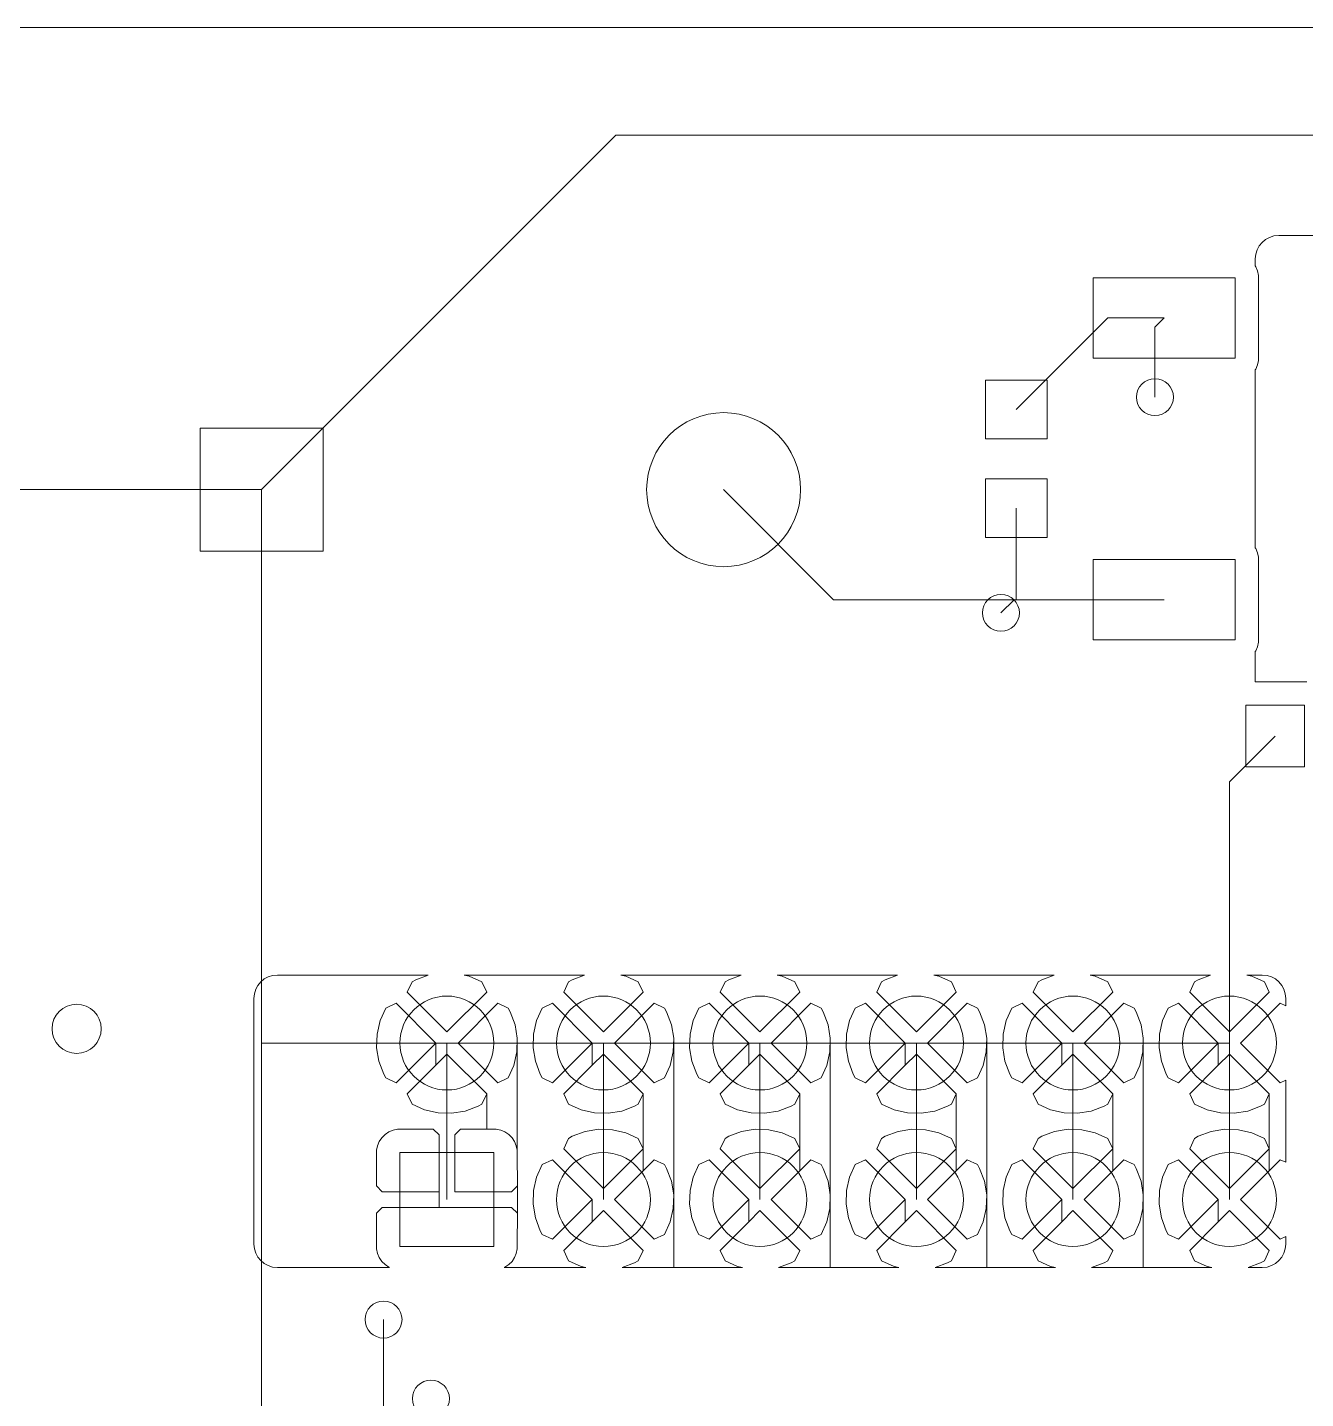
# Model space of a CAD drawing. Header units: millimetres. Extents: x 51948 to 52048, y 44936 to 45059.
# Drawn here: x 51986.33 to 52007.08, y 45036.57 to 45058.82 of the extents above; entities that cross this region are included whole.
import ezdxf

# ---------------------------------------------------------------- set-up
doc = ezdxf.new("R2010")
doc.units = ezdxf.units.MM
doc.layers.get('0').update_dxf_attribs({"linetype": 'CONTINUOUS', "lineweight": 0})

msp = doc.modelspace()

# ---------------------------------------------------------------- linework, layer by layer
for p, q in [((51948.13066, 45058.81878), (52048.13046, 45058.81878)), ((51990.1321, 45051.3207), (51995.88012, 45057.06872)), ((51995.88012, 45057.06872), (52016.13154, 45057.06872)), ((52006.37032, 45055.33136), (52006.4262, 45055.37962)), ((52006.4262, 45055.37962), (52006.4897, 45055.41264)), ((52006.4897, 45055.41264), (52006.56082, 45055.4355)), ((52006.56082, 45055.4355), (52006.63956, 45055.44312)), ((52006.63956, 45055.44312), (52015.78102, 45055.44312)), ((52006.26618, 45055.14086), (52006.28904, 45055.21198)), ((52006.28904, 45055.21198), (52006.32206, 45055.27548)), ((52006.32206, 45055.27548), (52006.37032, 45055.33136)), ((52006.25856, 45055.06212), (52006.26618, 45055.14086)), ((52006.25856, 45054.94782), (52006.25856, 45055.06212)), ((52006.26618, 45054.93512), (52006.25856, 45054.94782)), ((52006.29412, 45054.86654), (52006.26618, 45054.93512)), ((52005.9309, 45054.75478), (52003.62966, 45054.75478)), ((52003.62966, 45054.75478), (52003.62966, 45053.4543)), ((52005.9309, 45053.4543), (52005.9309, 45054.75478)), ((52006.30936, 45054.79288), (52006.29412, 45054.86654)), ((52006.30936, 45053.48986), (52006.30936, 45054.79288)), ((52003.86588, 45054.10454), (52002.37998, 45052.61864)), ((52004.78028, 45054.10454), (52003.86588, 45054.10454)), ((52004.63042, 45053.95468), (52004.78028, 45054.10454)), ((52004.63042, 45052.8193), (52004.63042, 45053.95468)), ((52003.62966, 45053.4543), (52005.9309, 45053.4543)), ((52006.29412, 45053.34254), (52006.30936, 45053.4162)), ((52006.30936, 45053.4162), (52006.30936, 45053.48986)), ((52006.25856, 45053.2638), (52006.26618, 45053.27396)), ((52006.25856, 45050.37582), (52006.25856, 45053.2638)), ((52006.26618, 45053.27396), (52006.29412, 45053.34254)), ((52002.88036, 45053.09362), (52001.8796, 45053.09362)), ((52001.8796, 45053.09362), (52001.8796, 45052.14366)), ((52002.88036, 45052.14366), (52002.88036, 45053.09362)), ((51989.13388, 45052.31638), (51989.13388, 45050.31994)), ((51991.13032, 45052.31638), (51989.13388, 45052.31638)), ((51991.13032, 45050.31994), (51991.13032, 45052.31638)), ((52001.8796, 45052.14366), (52002.88036, 45052.14366)), ((52002.88036, 45051.49342), (52001.8796, 45051.49342)), ((52001.8796, 45051.49342), (52001.8796, 45050.54346)), ((52002.88036, 45050.54346), (52002.88036, 45051.49342)), ((51969.38284, 45051.31816), (51990.1321, 45051.31816)), ((51990.12956, 45051.31562), (51990.1321, 45051.31816)), ((51990.12956, 45042.31894), (51990.12956, 45051.31562)), ((51990.1321, 45051.31816), (51990.1321, 45051.3207)), ((51999.4158, 45049.53254), (51997.63018, 45051.31816)), ((52002.37998, 45051.01844), (52002.37998, 45049.53254)), ((52001.8796, 45050.54346), (52002.88036, 45050.54346)), ((51989.13388, 45050.31994), (51991.13032, 45050.31994)), ((52006.26618, 45050.36312), (52006.25856, 45050.37582)), ((52006.29412, 45050.29454), (52006.26618, 45050.36312)), ((52006.30936, 45050.22088), (52006.29412, 45050.29454)), ((52005.9309, 45050.18278), (52003.62966, 45050.18278)), ((52003.62966, 45050.18278), (52003.62966, 45048.8823)), ((52005.9309, 45048.8823), (52005.9309, 45050.18278)), ((52006.30936, 45048.91786), (52006.30936, 45050.22088)), ((52004.78028, 45049.53254), (51999.4158, 45049.53254)), ((52002.34442, 45049.53254), (52002.13106, 45049.31918)), ((52002.37998, 45049.53254), (52002.34442, 45049.53254)), ((52004.78028, 45049.53254), (52002.37998, 45049.53254)), ((52003.62966, 45048.8823), (52005.9309, 45048.8823)), ((52006.26618, 45048.70196), (52006.29412, 45048.77054)), ((52006.29412, 45048.77054), (52006.30936, 45048.8442)), ((52006.30936, 45048.8442), (52006.30936, 45048.91786)), ((52006.25856, 45048.6918), (52006.26618, 45048.70196)), ((52006.25856, 45048.19904), (52006.25856, 45048.6918)), ((52007.02056, 45048.19904), (52006.25856, 45048.19904)), ((52007.09422, 45048.19904), (52007.02056, 45048.19904)), ((52007.05612, 45047.82058), (52006.10616, 45047.82058)), ((52006.10616, 45047.82058), (52006.10616, 45046.81982)), ((52007.05612, 45046.81982), (52007.05612, 45047.82058)), ((52005.83946, 45046.57852), (52006.58114, 45047.3202)), ((52006.10616, 45046.81982), (52007.05612, 45046.81982)), ((52005.83946, 45042.33926), (52005.83946, 45046.57852)), ((51990.1194, 45043.32986), (51990.17528, 45043.37812)), ((51990.17528, 45043.37812), (51990.23878, 45043.41114)), ((51990.23878, 45043.41114), (51990.3099, 45043.434)), ((51990.3099, 45043.434), (51990.38864, 45043.44162)), ((51990.38864, 45043.44162), (51992.83466, 45043.44162)), ((51992.634, 45043.36542), (51992.57304, 45043.3324)), ((51992.83466, 45043.44162), (51992.634, 45043.36542)), ((51993.50268, 45043.42384), (51993.4214, 45043.44162)), ((51993.4214, 45043.44162), (51995.37466, 45043.44162)), ((51993.70588, 45043.3324), (51993.50268, 45043.42384)), ((51995.174, 45043.36542), (51995.11304, 45043.3324)), ((51995.37466, 45043.44162), (51995.174, 45043.36542)), ((51996.04268, 45043.42384), (51995.9614, 45043.44162)), ((51995.9614, 45043.44162), (51997.91466, 45043.44162)), ((51996.24588, 45043.3324), (51996.04268, 45043.42384)), ((51997.714, 45043.36542), (51997.65304, 45043.3324)), ((51997.91466, 45043.44162), (51997.714, 45043.36542)), ((51998.58268, 45043.42384), (51998.5014, 45043.44162)), ((51998.5014, 45043.44162), (52000.45466, 45043.44162)), ((51998.78588, 45043.3324), (51998.58268, 45043.42384)), ((52000.254, 45043.36542), (52000.19304, 45043.3324)), ((52000.45466, 45043.44162), (52000.254, 45043.36542)), ((52001.12268, 45043.42384), (52001.0414, 45043.44162)), ((52001.0414, 45043.44162), (52002.99466, 45043.44162)), ((52001.32588, 45043.3324), (52001.12268, 45043.42384)), ((52002.794, 45043.36542), (52002.73304, 45043.3324)), ((52002.99466, 45043.44162), (52002.794, 45043.36542)), ((52003.66268, 45043.42384), (52003.5814, 45043.44162)), ((52003.5814, 45043.44162), (52005.53466, 45043.44162)), ((52003.86588, 45043.3324), (52003.66268, 45043.42384)), ((52005.334, 45043.36542), (52005.27304, 45043.3324)), ((52005.53466, 45043.44162), (52005.334, 45043.36542)), ((52006.20268, 45043.42384), (52006.1214, 45043.44162)), ((52006.1214, 45043.44162), (52006.37286, 45043.44162)), ((52006.40588, 45043.3324), (52006.20268, 45043.42384)), ((52006.37286, 45043.44162), (52006.4516, 45043.434)), ((52006.4516, 45043.434), (52006.52272, 45043.41114)), ((52006.52272, 45043.41114), (52006.58622, 45043.37812)), ((52006.58622, 45043.37812), (52006.6421, 45043.32986)), ((51990.01526, 45043.13936), (51990.03812, 45043.21048)), ((51990.03812, 45043.21048), (51990.07114, 45043.27398)), ((51990.07114, 45043.27398), (51990.1194, 45043.32986)), ((51992.57304, 45043.3324), (51992.4943, 45043.16476)), ((51992.4943, 45043.16476), (51993.13946, 45042.5196)), ((51993.13946, 45042.5196), (51993.78462, 45043.16476)), ((51993.78462, 45043.16476), (51993.70588, 45043.3324)), ((51995.11304, 45043.3324), (51995.0343, 45043.16476)), ((51995.0343, 45043.16476), (51995.67946, 45042.5196)), ((51995.67946, 45042.5196), (51996.32462, 45043.16476)), ((51996.32462, 45043.16476), (51996.24588, 45043.3324)), ((51997.65304, 45043.3324), (51997.5743, 45043.16476)), ((51997.5743, 45043.16476), (51998.21946, 45042.5196)), ((51998.21946, 45042.5196), (51998.86462, 45043.16476)), ((51998.86462, 45043.16476), (51998.78588, 45043.3324)), ((52000.19304, 45043.3324), (52000.1143, 45043.16476)), ((52000.1143, 45043.16476), (52000.75946, 45042.5196)), ((52000.75946, 45042.5196), (52001.40462, 45043.16476)), ((52001.40462, 45043.16476), (52001.32588, 45043.3324)), ((52002.73304, 45043.3324), (52002.6543, 45043.16476)), ((52002.6543, 45043.16476), (52003.29946, 45042.5196)), ((52003.29946, 45042.5196), (52003.94462, 45043.16476)), ((52003.94462, 45043.16476), (52003.86588, 45043.3324)), ((52005.27304, 45043.3324), (52005.1943, 45043.16476)), ((52005.1943, 45043.16476), (52005.83946, 45042.5196)), ((52005.83946, 45042.5196), (52006.48462, 45043.16476)), ((52006.48462, 45043.16476), (52006.40588, 45043.3324)), ((52006.6421, 45043.32986), (52006.69036, 45043.27398)), ((52006.69036, 45043.27398), (52006.72338, 45043.21048)), ((52006.72338, 45043.21048), (52006.74624, 45043.13936)), ((51990.00764, 45043.06062), (51990.01526, 45043.13936)), ((51990.00764, 45039.0779), (51990.00764, 45043.06062)), ((51992.31396, 45042.98442), (51992.14632, 45042.90568)), ((51992.95912, 45042.33926), (51992.31396, 45042.98442)), ((51993.96496, 45042.98442), (51993.3198, 45042.33926)), ((51994.1326, 45042.90568), (51993.96496, 45042.98442)), ((51994.85396, 45042.98442), (51994.68632, 45042.90568)), ((51995.49912, 45042.33926), (51994.85396, 45042.98442)), ((51996.50496, 45042.98442), (51995.8598, 45042.33926)), ((51996.6726, 45042.90568), (51996.50496, 45042.98442)), ((51997.39396, 45042.98442), (51997.22632, 45042.90568)), ((51998.03912, 45042.33926), (51997.39396, 45042.98442)), ((51999.04496, 45042.98442), (51998.3998, 45042.33926)), ((51999.2126, 45042.90568), (51999.04496, 45042.98442)), ((51999.93396, 45042.98442), (51999.76632, 45042.90568)), ((52000.57912, 45042.33926), (51999.93396, 45042.98442)), ((52001.58496, 45042.98442), (52000.9398, 45042.33926)), ((52001.7526, 45042.90568), (52001.58496, 45042.98442)), ((52002.47396, 45042.98442), (52002.30632, 45042.90568)), ((52003.11912, 45042.33926), (52002.47396, 45042.98442)), ((52004.12496, 45042.98442), (52003.4798, 45042.33926)), ((52004.2926, 45042.90568), (52004.12496, 45042.98442)), ((52005.01396, 45042.98442), (52004.84632, 45042.90568)), ((52005.65912, 45042.33926), (52005.01396, 45042.98442)), ((52006.66496, 45042.98442), (52006.0198, 45042.33926)), ((52006.75386, 45042.94378), (52006.66496, 45042.98442)), ((52006.74624, 45043.13936), (52006.75386, 45043.06062)), ((52006.75386, 45043.06062), (52006.75386, 45042.94378)), ((51992.05488, 45042.70248), (51992.00662, 45042.48404)), ((51992.14632, 45042.90568), (51992.05488, 45042.70248)), ((51994.16562, 45042.84472), (51994.1326, 45042.90568)), ((51994.24436, 45042.63644), (51994.16562, 45042.84472)), ((51994.59488, 45042.70248), (51994.54662, 45042.48404)), ((51994.68632, 45042.90568), (51994.59488, 45042.70248)), ((51996.70562, 45042.84472), (51996.6726, 45042.90568)), ((51996.78436, 45042.63644), (51996.70562, 45042.84472)), ((51997.13488, 45042.70248), (51997.08662, 45042.48404)), ((51997.22632, 45042.90568), (51997.13488, 45042.70248)), ((51999.24562, 45042.84472), (51999.2126, 45042.90568)), ((51999.32436, 45042.63644), (51999.24562, 45042.84472)), ((51999.67488, 45042.70248), (51999.62662, 45042.48404)), ((51999.76632, 45042.90568), (51999.67488, 45042.70248)), ((52001.78562, 45042.84472), (52001.7526, 45042.90568)), ((52001.86436, 45042.63644), (52001.78562, 45042.84472)), ((52002.21488, 45042.70248), (52002.16662, 45042.48404)), ((52002.30632, 45042.90568), (52002.21488, 45042.70248)), ((52004.32562, 45042.84472), (52004.2926, 45042.90568)), ((52004.40436, 45042.63644), (52004.32562, 45042.84472)), ((52004.75488, 45042.70248), (52004.70662, 45042.48404)), ((52004.84632, 45042.90568), (52004.75488, 45042.70248)), ((51992.00662, 45042.48404), (51991.999, 45042.26306)), ((51994.27992, 45042.41546), (51994.24436, 45042.63644)), ((51994.54662, 45042.48404), (51994.539, 45042.26306)), ((51996.81992, 45042.41546), (51996.78436, 45042.63644)), ((51997.08662, 45042.48404), (51997.079, 45042.26306)), ((51999.35992, 45042.41546), (51999.32436, 45042.63644)), ((51999.62662, 45042.48404), (51999.619, 45042.26306)), ((52001.89992, 45042.41546), (52001.86436, 45042.63644)), ((52002.16662, 45042.48404), (52002.159, 45042.26306)), ((52004.43992, 45042.41546), (52004.40436, 45042.63644)), ((52004.70662, 45042.48404), (52004.699, 45042.26306)), ((51993.13946, 45042.33926), (51990.12956, 45042.33926)), ((51990.12956, 45042.33926), (51990.12956, 45042.31894)), ((51990.12956, 45031.3182), (51990.12956, 45042.31894)), ((51991.999, 45042.26306), (51992.03456, 45042.04208)), ((51992.31396, 45041.6941), (51992.95912, 45042.33926)), ((51992.95912, 45041.97858), (51992.95912, 45042.33926)), ((51992.95912, 45042.33926), (51992.95912, 45041.97858)), ((51993.13946, 45042.33926), (51993.13946, 45039.79926)), ((51995.67946, 45042.33926), (51993.13946, 45042.33926)), ((51993.3198, 45042.33926), (51993.96496, 45041.6941)), ((51994.2723, 45042.19448), (51994.27992, 45042.41546)), ((51994.27992, 45040.59936), (51994.27992, 45042.41546)), ((51994.27992, 45042.41546), (51994.27992, 45040.59936)), ((51994.539, 45042.26306), (51994.57456, 45042.04208)), ((51994.85396, 45041.6941), (51995.49912, 45042.33926)), ((51995.49912, 45041.97858), (51995.49912, 45042.33926)), ((51995.49912, 45042.33926), (51995.49912, 45041.97858)), ((51995.67946, 45042.33926), (51995.67946, 45039.79926)), ((51998.21946, 45042.33926), (51995.67946, 45042.33926)), ((51995.8598, 45042.33926), (51996.50496, 45041.6941)), ((51996.8123, 45042.19448), (51996.81992, 45042.41546)), ((51996.81992, 45039.87546), (51996.81992, 45042.41546)), ((51996.81992, 45042.41546), (51996.81992, 45039.87546)), ((51997.079, 45042.26306), (51997.11456, 45042.04208)), ((51997.39396, 45041.6941), (51998.03912, 45042.33926)), ((51998.03912, 45041.97858), (51998.03912, 45042.33926)), ((51998.03912, 45042.33926), (51998.03912, 45041.97858)), ((51998.21946, 45042.33926), (51998.21946, 45039.79926)), ((52000.75946, 45042.33926), (51998.21946, 45042.33926)), ((51998.3998, 45042.33926), (51999.04496, 45041.6941)), ((51999.3523, 45042.19448), (51999.35992, 45042.41546)), ((51999.35992, 45039.87546), (51999.35992, 45042.41546)), ((51999.35992, 45042.41546), (51999.35992, 45039.87546)), ((51999.619, 45042.26306), (51999.65456, 45042.04208)), ((51999.93396, 45041.6941), (52000.57912, 45042.33926)), ((52000.57912, 45041.97858), (52000.57912, 45042.33926)), ((52000.57912, 45042.33926), (52000.57912, 45041.97858)), ((52000.75946, 45042.33926), (52000.75946, 45039.79926)), ((52003.29946, 45042.33926), (52000.75946, 45042.33926)), ((52000.9398, 45042.33926), (52001.58496, 45041.6941)), ((52001.8923, 45042.19448), (52001.89992, 45042.41546)), ((52001.89992, 45039.87546), (52001.89992, 45042.41546)), ((52001.89992, 45042.41546), (52001.89992, 45039.87546)), ((52002.159, 45042.26306), (52002.19456, 45042.04208)), ((52002.47396, 45041.6941), (52003.11912, 45042.33926)), ((52003.11912, 45041.97858), (52003.11912, 45042.33926)), ((52003.11912, 45042.33926), (52003.11912, 45041.97858)), ((52005.83946, 45042.33926), (52003.29946, 45042.33926)), ((52003.29946, 45042.33926), (52003.29946, 45039.79926)), ((52003.4798, 45042.33926), (52004.12496, 45041.6941)), ((52004.4323, 45042.19448), (52004.43992, 45042.41546)), ((52004.43992, 45039.87546), (52004.43992, 45042.41546)), ((52004.43992, 45042.41546), (52004.43992, 45039.87546)), ((52004.699, 45042.26306), (52004.73456, 45042.04208)), ((52005.01396, 45041.6941), (52005.65912, 45042.33926)), ((52005.65912, 45041.97858), (52005.65912, 45042.33926)), ((52005.65912, 45042.33926), (52005.65912, 45041.97858)), ((52005.83946, 45039.79926), (52005.83946, 45042.33926)), ((52006.0198, 45042.33926), (52006.66496, 45041.6941)), ((51992.03456, 45042.04208), (51992.1133, 45041.8338)), ((51993.13946, 45042.15892), (51992.95912, 45041.97858)), ((51993.78462, 45041.51376), (51993.13946, 45042.15892)), ((51994.22404, 45041.97604), (51994.2723, 45042.19448)), ((51994.57456, 45042.04208), (51994.6533, 45041.8338)), ((51995.67946, 45042.15892), (51995.49912, 45041.97858)), ((51996.32462, 45041.51376), (51995.67946, 45042.15892)), ((51996.76404, 45041.97604), (51996.8123, 45042.19448)), ((51997.11456, 45042.04208), (51997.1933, 45041.8338)), ((51998.21946, 45042.15892), (51998.03912, 45041.97858)), ((51998.86462, 45041.51376), (51998.21946, 45042.15892)), ((51999.30404, 45041.97604), (51999.3523, 45042.19448)), ((51999.65456, 45042.04208), (51999.7333, 45041.8338)), ((52000.75946, 45042.15892), (52000.57912, 45041.97858)), ((52001.40462, 45041.51376), (52000.75946, 45042.15892)), ((52001.84404, 45041.97604), (52001.8923, 45042.19448)), ((52002.19456, 45042.04208), (52002.2733, 45041.8338)), ((52003.29946, 45042.15892), (52003.11912, 45041.97858)), ((52003.94462, 45041.51376), (52003.29946, 45042.15892)), ((52004.38404, 45041.97604), (52004.4323, 45042.19448)), ((52004.73456, 45042.04208), (52004.8133, 45041.8338)), ((52005.83946, 45042.15892), (52005.65912, 45041.97858)), ((52006.48462, 45041.51376), (52005.83946, 45042.15892)), ((51992.1133, 45041.8338), (51992.14632, 45041.77284)), ((51992.95912, 45041.97858), (51992.4943, 45041.51376)), ((51994.1326, 45041.77284), (51994.22404, 45041.97604)), ((51994.6533, 45041.8338), (51994.68632, 45041.77284)), ((51995.49912, 45041.97858), (51995.0343, 45041.51376)), ((51996.6726, 45041.77284), (51996.76404, 45041.97604)), ((51997.1933, 45041.8338), (51997.22632, 45041.77284)), ((51998.03912, 45041.97858), (51997.5743, 45041.51376)), ((51999.2126, 45041.77284), (51999.30404, 45041.97604)), ((51999.7333, 45041.8338), (51999.76632, 45041.77284)), ((52000.57912, 45041.97858), (52000.1143, 45041.51376)), ((52001.7526, 45041.77284), (52001.84404, 45041.97604)), ((52002.2733, 45041.8338), (52002.30632, 45041.77284)), ((52003.11912, 45041.97858), (52002.6543, 45041.51376)), ((52004.2926, 45041.77284), (52004.38404, 45041.97604)), ((52004.8133, 45041.8338), (52004.84632, 45041.77284)), ((52005.65912, 45041.97858), (52005.1943, 45041.51376)), ((51992.14632, 45041.77284), (51992.31396, 45041.6941)), ((51993.96496, 45041.6941), (51994.1326, 45041.77284)), ((51994.68632, 45041.77284), (51994.85396, 45041.6941)), ((51996.50496, 45041.6941), (51996.6726, 45041.77284)), ((51997.22632, 45041.77284), (51997.39396, 45041.6941)), ((51999.04496, 45041.6941), (51999.2126, 45041.77284)), ((51999.76632, 45041.77284), (51999.93396, 45041.6941)), ((52001.58496, 45041.6941), (52001.7526, 45041.77284)), ((52002.30632, 45041.77284), (52002.47396, 45041.6941)), ((52004.12496, 45041.6941), (52004.2926, 45041.77284)), ((52004.84632, 45041.77284), (52005.01396, 45041.6941)), ((52006.66496, 45041.6941), (52006.75386, 45041.73728)), ((52006.75386, 45041.73728), (52006.75386, 45040.40378)), ((51992.4943, 45041.51376), (51992.57304, 45041.34612)), ((51993.70588, 45041.34612), (51993.78462, 45041.51376)), ((51993.78462, 45040.94226), (51993.78462, 45041.51376)), ((51993.78462, 45041.51376), (51993.78462, 45040.94226)), ((51995.0343, 45041.51376), (51995.11304, 45041.34612)), ((51996.24588, 45041.34612), (51996.32462, 45041.51376)), ((51996.32462, 45040.62476), (51996.32462, 45041.51376)), ((51996.32462, 45041.51376), (51996.32462, 45040.62476)), ((51997.5743, 45041.51376), (51997.65304, 45041.34612)), ((51998.78588, 45041.34612), (51998.86462, 45041.51376)), ((51998.86462, 45040.62476), (51998.86462, 45041.51376)), ((51998.86462, 45041.51376), (51998.86462, 45040.62476)), ((52000.1143, 45041.51376), (52000.19304, 45041.34612)), ((52001.32588, 45041.34612), (52001.40462, 45041.51376)), ((52001.40462, 45040.62476), (52001.40462, 45041.51376)), ((52001.40462, 45041.51376), (52001.40462, 45040.62476)), ((52002.6543, 45041.51376), (52002.73304, 45041.34612)), ((52003.86588, 45041.34612), (52003.94462, 45041.51376)), ((52003.94462, 45040.62476), (52003.94462, 45041.51376)), ((52003.94462, 45041.51376), (52003.94462, 45040.62476)), ((52005.1943, 45041.51376), (52005.27304, 45041.34612)), ((52006.40588, 45041.34612), (52006.48462, 45041.51376)), ((52006.48462, 45040.62476), (52006.48462, 45041.51376)), ((52006.48462, 45041.51376), (52006.48462, 45040.62476)), ((51992.57304, 45041.34612), (51992.77624, 45041.25468)), ((51992.77624, 45041.25468), (51992.99468, 45041.20642)), ((51992.99468, 45041.20642), (51993.21566, 45041.1988)), ((51993.21566, 45041.1988), (51993.43664, 45041.23436)), ((51993.43664, 45041.23436), (51993.64492, 45041.3131)), ((51993.64492, 45041.3131), (51993.70588, 45041.34612)), ((51995.11304, 45041.34612), (51995.31624, 45041.25468)), ((51995.31624, 45041.25468), (51995.53468, 45041.20642)), ((51995.53468, 45041.20642), (51995.75566, 45041.1988)), ((51995.75566, 45041.1988), (51995.97664, 45041.23436)), ((51995.97664, 45041.23436), (51996.18492, 45041.3131)), ((51996.18492, 45041.3131), (51996.24588, 45041.34612)), ((51997.65304, 45041.34612), (51997.85624, 45041.25468)), ((51997.85624, 45041.25468), (51998.07468, 45041.20642)), ((51998.07468, 45041.20642), (51998.29566, 45041.1988)), ((51998.29566, 45041.1988), (51998.51664, 45041.23436)), ((51998.51664, 45041.23436), (51998.72492, 45041.3131)), ((51998.72492, 45041.3131), (51998.78588, 45041.34612)), ((52000.19304, 45041.34612), (52000.39624, 45041.25468)), ((52000.39624, 45041.25468), (52000.61468, 45041.20642)), ((52000.61468, 45041.20642), (52000.83566, 45041.1988)), ((52000.83566, 45041.1988), (52001.05664, 45041.23436)), ((52001.05664, 45041.23436), (52001.26492, 45041.3131)), ((52001.26492, 45041.3131), (52001.32588, 45041.34612)), ((52002.73304, 45041.34612), (52002.93624, 45041.25468)), ((52002.93624, 45041.25468), (52003.15468, 45041.20642)), ((52003.15468, 45041.20642), (52003.37566, 45041.1988)), ((52003.37566, 45041.1988), (52003.59664, 45041.23436)), ((52003.59664, 45041.23436), (52003.80492, 45041.3131)), ((52003.80492, 45041.3131), (52003.86588, 45041.34612)), ((52005.27304, 45041.34612), (52005.47624, 45041.25468)), ((52005.47624, 45041.25468), (52005.69468, 45041.20642)), ((52005.69468, 45041.20642), (52005.91566, 45041.1988)), ((52005.91566, 45041.1988), (52006.13664, 45041.23436)), ((52006.13664, 45041.23436), (52006.34492, 45041.3131)), ((52006.34492, 45041.3131), (52006.40588, 45041.34612)), ((51992.2657, 45040.92448), (51992.19712, 45040.89654)), ((51992.33936, 45040.93972), (51992.2657, 45040.92448)), ((51992.91848, 45040.94226), (51992.33936, 45040.93972)), ((51993.01246, 45040.84828), (51992.91848, 45040.94226)), ((51993.36044, 45040.94226), (51993.26646, 45040.84828)), ((51993.78462, 45040.94226), (51993.36044, 45040.94226)), ((51993.93956, 45040.93972), (51993.78462, 45040.94226)), ((51994.01322, 45040.92448), (51993.93956, 45040.93972)), ((51994.0818, 45040.89654), (51994.01322, 45040.92448)), ((51995.60326, 45040.93972), (51995.38228, 45040.90416)), ((51995.82424, 45040.9321), (51995.60326, 45040.93972)), ((51996.04268, 45040.88384), (51995.82424, 45040.9321)), ((51998.14326, 45040.93972), (51997.92228, 45040.90416)), ((51998.36424, 45040.9321), (51998.14326, 45040.93972)), ((51998.58268, 45040.88384), (51998.36424, 45040.9321)), ((52000.68326, 45040.93972), (52000.46228, 45040.90416)), ((52000.90424, 45040.9321), (52000.68326, 45040.93972)), ((52001.12268, 45040.88384), (52000.90424, 45040.9321)), ((52003.22326, 45040.93972), (52003.00228, 45040.90416)), ((52003.44424, 45040.9321), (52003.22326, 45040.93972)), ((52003.66268, 45040.88384), (52003.44424, 45040.9321)), ((52005.76326, 45040.93972), (52005.54228, 45040.90416)), ((52005.98424, 45040.9321), (52005.76326, 45040.93972)), ((52006.20268, 45040.88384), (52005.98424, 45040.9321)), ((51992.04218, 45040.7416), (51992.01424, 45040.67302)), ((51992.08282, 45040.80256), (51992.04218, 45040.7416)), ((51992.13616, 45040.8559), (51992.08282, 45040.80256)), ((51992.19712, 45040.89654), (51992.13616, 45040.8559)), ((51993.01246, 45039.92626), (51993.01246, 45040.84828)), ((51993.26646, 45040.84828), (51993.26646, 45039.92626)), ((51994.14276, 45040.8559), (51994.0818, 45040.89654)), ((51994.1961, 45040.80256), (51994.14276, 45040.8559)), ((51994.23674, 45040.7416), (51994.1961, 45040.80256)), ((51994.26468, 45040.67302), (51994.23674, 45040.7416)), ((51995.11304, 45040.7924), (51995.0343, 45040.62476)), ((51995.174, 45040.82542), (51995.11304, 45040.7924)), ((51995.38228, 45040.90416), (51995.174, 45040.82542)), ((51996.24588, 45040.7924), (51996.04268, 45040.88384)), ((51996.32462, 45040.62476), (51996.24588, 45040.7924)), ((51997.65304, 45040.7924), (51997.5743, 45040.62476)), ((51997.714, 45040.82542), (51997.65304, 45040.7924)), ((51997.92228, 45040.90416), (51997.714, 45040.82542)), ((51998.78588, 45040.7924), (51998.58268, 45040.88384)), ((51998.86462, 45040.62476), (51998.78588, 45040.7924)), ((52000.19304, 45040.7924), (52000.1143, 45040.62476)), ((52000.254, 45040.82542), (52000.19304, 45040.7924)), ((52000.46228, 45040.90416), (52000.254, 45040.82542)), ((52001.32588, 45040.7924), (52001.12268, 45040.88384)), ((52001.40462, 45040.62476), (52001.32588, 45040.7924)), ((52002.73304, 45040.7924), (52002.6543, 45040.62476)), ((52002.794, 45040.82542), (52002.73304, 45040.7924)), ((52003.00228, 45040.90416), (52002.794, 45040.82542)), ((52003.86588, 45040.7924), (52003.66268, 45040.88384)), ((52003.94462, 45040.62476), (52003.86588, 45040.7924)), ((52005.27304, 45040.7924), (52005.1943, 45040.62476)), ((52005.334, 45040.82542), (52005.27304, 45040.7924)), ((52005.54228, 45040.90416), (52005.334, 45040.82542)), ((52006.40588, 45040.7924), (52006.20268, 45040.88384)), ((52006.48462, 45040.62476), (52006.40588, 45040.7924)), ((51991.999, 45040.5257), (51991.99646, 45040.02024)), ((51992.01424, 45040.67302), (51991.999, 45040.59936)), ((51991.999, 45040.59936), (51991.999, 45040.5257)), ((51992.37746, 45040.56126), (51992.37746, 45039.03726)), ((51993.90146, 45040.56126), (51992.37746, 45040.56126)), ((51993.90146, 45039.03726), (51993.90146, 45040.56126)), ((51994.27992, 45040.59936), (51994.26468, 45040.67302)), ((51994.27992, 45040.5257), (51994.27992, 45040.59936)), ((51994.28246, 45040.02024), (51994.27992, 45040.5257)), ((51995.0343, 45040.62476), (51995.67946, 45039.9796)), ((51995.67946, 45039.9796), (51996.32462, 45040.62476)), ((51996.32462, 45040.26408), (51996.32462, 45040.62476)), ((51996.32462, 45040.62476), (51996.32462, 45040.26408)), ((51997.5743, 45040.62476), (51998.21946, 45039.9796)), ((51998.21946, 45039.9796), (51998.86462, 45040.62476)), ((51998.86462, 45040.26408), (51998.86462, 45040.62476)), ((51998.86462, 45040.62476), (51998.86462, 45040.26408)), ((52000.1143, 45040.62476), (52000.75946, 45039.9796)), ((52000.75946, 45039.9796), (52001.40462, 45040.62476)), ((52001.40462, 45040.26408), (52001.40462, 45040.62476)), ((52001.40462, 45040.62476), (52001.40462, 45040.26408)), ((52002.6543, 45040.62476), (52003.29946, 45039.9796)), ((52003.29946, 45039.9796), (52003.94462, 45040.62476)), ((52003.94462, 45040.26408), (52003.94462, 45040.62476)), ((52003.94462, 45040.62476), (52003.94462, 45040.26408)), ((52005.1943, 45040.62476), (52005.83946, 45039.9796)), ((52005.83946, 45039.9796), (52006.48462, 45040.62476)), ((52006.48462, 45040.26408), (52006.48462, 45040.62476)), ((52006.48462, 45040.62476), (52006.48462, 45040.26408)), ((51994.68632, 45040.36568), (51994.59488, 45040.16248)), ((51994.85396, 45040.44442), (51994.68632, 45040.36568)), ((51995.49912, 45039.79926), (51994.85396, 45040.44442)), ((51996.32462, 45040.26408), (51995.8598, 45039.79926)), ((51996.50496, 45040.44442), (51996.32462, 45040.26408)), ((51996.6726, 45040.36568), (51996.50496, 45040.44442)), ((51996.70562, 45040.30472), (51996.6726, 45040.36568)), ((51996.78436, 45040.09644), (51996.70562, 45040.30472)), ((51997.22632, 45040.36568), (51997.13488, 45040.16248)), ((51997.39396, 45040.44442), (51997.22632, 45040.36568)), ((51998.03912, 45039.79926), (51997.39396, 45040.44442)), ((51998.86462, 45040.26408), (51998.3998, 45039.79926)), ((51999.04496, 45040.44442), (51998.86462, 45040.26408)), ((51999.2126, 45040.36568), (51999.04496, 45040.44442)), ((51999.24562, 45040.30472), (51999.2126, 45040.36568)), ((51999.32436, 45040.09644), (51999.24562, 45040.30472)), ((51999.76632, 45040.36568), (51999.67488, 45040.16248)), ((51999.93396, 45040.44442), (51999.76632, 45040.36568)), ((52000.57912, 45039.79926), (51999.93396, 45040.44442)), ((52001.40462, 45040.26408), (52000.9398, 45039.79926)), ((52001.58496, 45040.44442), (52001.40462, 45040.26408)), ((52001.7526, 45040.36568), (52001.58496, 45040.44442)), ((52001.78562, 45040.30472), (52001.7526, 45040.36568)), ((52001.86436, 45040.09644), (52001.78562, 45040.30472)), ((52002.30632, 45040.36568), (52002.21488, 45040.16248)), ((52002.47396, 45040.44442), (52002.30632, 45040.36568)), ((52003.11912, 45039.79926), (52002.47396, 45040.44442)), ((52003.94462, 45040.26408), (52003.4798, 45039.79926)), ((52004.12496, 45040.44442), (52003.94462, 45040.26408)), ((52004.2926, 45040.36568), (52004.12496, 45040.44442)), ((52004.32562, 45040.30472), (52004.2926, 45040.36568)), ((52004.40436, 45040.09644), (52004.32562, 45040.30472)), ((52004.84632, 45040.36568), (52004.75488, 45040.16248)), ((52005.01396, 45040.44442), (52004.84632, 45040.36568)), ((52005.65912, 45039.79926), (52005.01396, 45040.44442)), ((52006.48462, 45040.26408), (52006.0198, 45039.79926)), ((52006.66496, 45040.44442), (52006.48462, 45040.26408)), ((52006.75386, 45040.40378), (52006.66496, 45040.44442)), ((51994.59488, 45040.16248), (51994.54662, 45039.94404)), ((51996.81992, 45039.87546), (51996.78436, 45040.09644)), ((51997.13488, 45040.16248), (51997.08662, 45039.94404)), ((51999.35992, 45039.87546), (51999.32436, 45040.09644)), ((51999.67488, 45040.16248), (51999.62662, 45039.94404)), ((52001.89992, 45039.87546), (52001.86436, 45040.09644)), ((52002.21488, 45040.16248), (52002.16662, 45039.94404)), ((52004.43992, 45039.87546), (52004.40436, 45040.09644)), ((52004.75488, 45040.16248), (52004.70662, 45039.94404)), ((51991.99646, 45040.02024), (51992.09044, 45039.92626)), ((51992.09044, 45039.92626), (51993.01246, 45039.92626)), ((51993.01246, 45039.67226), (51993.01246, 45039.92626)), ((51993.01246, 45039.92626), (51993.01246, 45039.67226)), ((51993.26646, 45039.92626), (51994.18848, 45039.92626)), ((51994.18848, 45039.92626), (51994.28246, 45040.02024)), ((51994.28246, 45039.57828), (51994.28246, 45040.02024)), ((51994.28246, 45040.02024), (51994.28246, 45039.57828)), ((51994.54662, 45039.94404), (51994.539, 45039.72306)), ((51996.8123, 45039.65448), (51996.81992, 45039.87546)), ((51996.81992, 45038.6969), (51996.81992, 45039.87546)), ((51996.81992, 45039.87546), (51996.81992, 45038.6969)), ((51997.08662, 45039.94404), (51997.079, 45039.72306)), ((51999.3523, 45039.65448), (51999.35992, 45039.87546)), ((51999.35992, 45038.6969), (51999.35992, 45039.87546)), ((51999.35992, 45039.87546), (51999.35992, 45038.6969)), ((51999.62662, 45039.94404), (51999.619, 45039.72306)), ((52001.8923, 45039.65448), (52001.89992, 45039.87546)), ((52001.89992, 45038.6969), (52001.89992, 45039.87546)), ((52001.89992, 45039.87546), (52001.89992, 45038.6969)), ((52002.16662, 45039.94404), (52002.159, 45039.72306)), ((52004.4323, 45039.65448), (52004.43992, 45039.87546)), ((52004.43992, 45038.6969), (52004.43992, 45039.87546)), ((52004.43992, 45039.87546), (52004.43992, 45038.6969)), ((52004.70662, 45039.94404), (52004.699, 45039.72306)), ((51992.09044, 45039.67226), (51991.99646, 45039.57828)), ((51992.88546, 45039.67226), (51992.09044, 45039.67226)), ((51993.01246, 45039.67226), (51992.88546, 45039.67226)), ((51993.26646, 45039.67226), (51993.01246, 45039.67226)), ((51993.39346, 45039.67226), (51993.26646, 45039.67226)), ((51994.18848, 45039.67226), (51993.39346, 45039.67226)), ((51994.28246, 45039.57828), (51994.18848, 45039.67226)), ((51994.539, 45039.72306), (51994.57456, 45039.50208)), ((51994.85396, 45039.1541), (51995.49912, 45039.79926)), ((51995.49912, 45039.43858), (51995.49912, 45039.79926)), ((51995.49912, 45039.79926), (51995.49912, 45039.43858)), ((51995.67946, 45039.61892), (51995.49912, 45039.43858)), ((51996.32462, 45038.97376), (51995.67946, 45039.61892)), ((51995.8598, 45039.79926), (51996.50496, 45039.1541)), ((51996.76404, 45039.43604), (51996.8123, 45039.65448)), ((51997.079, 45039.72306), (51997.11456, 45039.50208)), ((51997.39396, 45039.1541), (51998.03912, 45039.79926)), ((51998.03912, 45039.43858), (51998.03912, 45039.79926)), ((51998.03912, 45039.79926), (51998.03912, 45039.43858)), ((51998.21946, 45039.61892), (51998.03912, 45039.43858)), ((51998.86462, 45038.97376), (51998.21946, 45039.61892)), ((51998.3998, 45039.79926), (51999.04496, 45039.1541)), ((51999.30404, 45039.43604), (51999.3523, 45039.65448)), ((51999.619, 45039.72306), (51999.65456, 45039.50208)), ((51999.93396, 45039.1541), (52000.57912, 45039.79926)), ((52000.57912, 45039.43858), (52000.57912, 45039.79926)), ((52000.57912, 45039.79926), (52000.57912, 45039.43858)), ((52000.75946, 45039.61892), (52000.57912, 45039.43858)), ((52001.40462, 45038.97376), (52000.75946, 45039.61892)), ((52000.9398, 45039.79926), (52001.58496, 45039.1541)), ((52001.84404, 45039.43604), (52001.8923, 45039.65448)), ((52002.159, 45039.72306), (52002.19456, 45039.50208)), ((52002.47396, 45039.1541), (52003.11912, 45039.79926)), ((52003.11912, 45039.43858), (52003.11912, 45039.79926)), ((52003.11912, 45039.79926), (52003.11912, 45039.43858)), ((52003.29946, 45039.61892), (52003.11912, 45039.43858)), ((52003.94462, 45038.97376), (52003.29946, 45039.61892)), ((52003.4798, 45039.79926), (52004.12496, 45039.1541)), ((52004.38404, 45039.43604), (52004.4323, 45039.65448)), ((52004.699, 45039.72306), (52004.73456, 45039.50208)), ((52005.01396, 45039.1541), (52005.65912, 45039.79926)), ((52005.65912, 45039.43858), (52005.65912, 45039.79926)), ((52005.65912, 45039.79926), (52005.65912, 45039.43858)), ((52005.83946, 45039.61892), (52005.65912, 45039.43858)), ((52006.48462, 45038.97376), (52005.83946, 45039.61892)), ((52006.0198, 45039.79926), (52006.66496, 45039.1541)), ((51991.99646, 45039.57828), (51991.999, 45039.07282)), ((51994.27992, 45039.07282), (51994.28246, 45039.57828)), ((51994.57456, 45039.50208), (51994.6533, 45039.2938)), ((51995.49912, 45039.43858), (51995.0343, 45038.97376)), ((51996.6726, 45039.23284), (51996.76404, 45039.43604)), ((51997.11456, 45039.50208), (51997.1933, 45039.2938)), ((51998.03912, 45039.43858), (51997.5743, 45038.97376)), ((51999.2126, 45039.23284), (51999.30404, 45039.43604)), ((51999.65456, 45039.50208), (51999.7333, 45039.2938)), ((52000.57912, 45039.43858), (52000.1143, 45038.97376)), ((52001.7526, 45039.23284), (52001.84404, 45039.43604)), ((52002.19456, 45039.50208), (52002.2733, 45039.2938)), ((52003.11912, 45039.43858), (52002.6543, 45038.97376)), ((52004.2926, 45039.23284), (52004.38404, 45039.43604)), ((52004.73456, 45039.50208), (52004.8133, 45039.2938)), ((52005.65912, 45039.43858), (52005.1943, 45038.97376)), ((51994.6533, 45039.2938), (51994.68632, 45039.23284)), ((51994.68632, 45039.23284), (51994.85396, 45039.1541)), ((51996.50496, 45039.1541), (51996.6726, 45039.23284)), ((51997.1933, 45039.2938), (51997.22632, 45039.23284)), ((51997.22632, 45039.23284), (51997.39396, 45039.1541)), ((51999.04496, 45039.1541), (51999.2126, 45039.23284)), ((51999.7333, 45039.2938), (51999.76632, 45039.23284)), ((51999.76632, 45039.23284), (51999.93396, 45039.1541)), ((52001.58496, 45039.1541), (52001.7526, 45039.23284)), ((52002.2733, 45039.2938), (52002.30632, 45039.23284)), ((52002.30632, 45039.23284), (52002.47396, 45039.1541)), ((52004.12496, 45039.1541), (52004.2926, 45039.23284)), ((52004.8133, 45039.2938), (52004.84632, 45039.23284)), ((52004.84632, 45039.23284), (52005.01396, 45039.1541)), ((52006.66496, 45039.1541), (52006.75386, 45039.19728)), ((52006.75386, 45039.19728), (52006.75386, 45039.0779)), ((51990.01526, 45038.99916), (51990.00764, 45039.0779)), ((51990.03812, 45038.92804), (51990.01526, 45038.99916)), ((51990.07114, 45038.86454), (51990.03812, 45038.92804)), ((51991.999, 45039.07282), (51991.999, 45038.99916)), ((51991.999, 45038.99916), (51992.01424, 45038.9255)), ((51992.01424, 45038.9255), (51992.04218, 45038.85692)), ((51992.37746, 45039.03726), (51993.90146, 45039.03726)), ((51994.23674, 45038.85692), (51994.26468, 45038.9255)), ((51994.26468, 45038.9255), (51994.27992, 45038.99916)), ((51994.27992, 45038.99916), (51994.27992, 45039.07282)), ((51995.0343, 45038.97376), (51995.11304, 45038.80612)), ((51996.24588, 45038.80612), (51996.32462, 45038.97376)), ((51997.5743, 45038.97376), (51997.65304, 45038.80612)), ((51998.78588, 45038.80612), (51998.86462, 45038.97376)), ((52000.1143, 45038.97376), (52000.19304, 45038.80612)), ((52001.32588, 45038.80612), (52001.40462, 45038.97376)), ((52002.6543, 45038.97376), (52002.73304, 45038.80612)), ((52003.86588, 45038.80612), (52003.94462, 45038.97376)), ((52005.1943, 45038.97376), (52005.27304, 45038.80612)), ((52006.40588, 45038.80612), (52006.48462, 45038.97376)), ((52006.72338, 45038.92804), (52006.69036, 45038.86454)), ((52006.74624, 45038.99916), (52006.72338, 45038.92804)), ((52006.75386, 45039.0779), (52006.74624, 45038.99916)), ((51990.1194, 45038.80866), (51990.07114, 45038.86454)), ((51990.17528, 45038.7604), (51990.1194, 45038.80866)), ((51990.23878, 45038.72738), (51990.17528, 45038.7604)), ((51990.3099, 45038.70452), (51990.23878, 45038.72738)), ((51990.38864, 45038.6969), (51990.3099, 45038.70452)), ((51992.20728, 45038.6969), (51990.38864, 45038.6969)), ((51992.04218, 45038.85692), (51992.08282, 45038.79596)), ((51992.08282, 45038.79596), (51992.13616, 45038.74262)), ((51992.13616, 45038.74262), (51992.19712, 45038.70198)), ((51992.19712, 45038.70198), (51992.20728, 45038.6969)), ((51994.0691, 45038.6969), (51994.0818, 45038.70198)), ((51995.39498, 45038.6969), (51994.0691, 45038.6969)), ((51994.0818, 45038.70198), (51994.14276, 45038.74262)), ((51994.14276, 45038.74262), (51994.1961, 45038.79596)), ((51994.1961, 45038.79596), (51994.23674, 45038.85692)), ((51995.11304, 45038.80612), (51995.31624, 45038.71468)), ((51995.31624, 45038.71468), (51995.39498, 45038.6969)), ((51995.98172, 45038.6969), (51996.18492, 45038.7731)), ((51996.81992, 45038.6969), (51995.98172, 45038.6969)), ((51996.18492, 45038.7731), (51996.24588, 45038.80612)), ((51997.93498, 45038.6969), (51996.81992, 45038.6969)), ((51997.65304, 45038.80612), (51997.85624, 45038.71468)), ((51997.85624, 45038.71468), (51997.93498, 45038.6969)), ((51998.52172, 45038.6969), (51998.72492, 45038.7731)), ((51999.35992, 45038.6969), (51998.52172, 45038.6969)), ((51998.72492, 45038.7731), (51998.78588, 45038.80612)), ((52000.47498, 45038.6969), (51999.35992, 45038.6969)), ((52000.19304, 45038.80612), (52000.39624, 45038.71468)), ((52000.39624, 45038.71468), (52000.47498, 45038.6969)), ((52001.06172, 45038.6969), (52001.26492, 45038.7731)), ((52001.89992, 45038.6969), (52001.06172, 45038.6969)), ((52001.26492, 45038.7731), (52001.32588, 45038.80612)), ((52003.01498, 45038.6969), (52001.89992, 45038.6969)), ((52002.73304, 45038.80612), (52002.93624, 45038.71468)), ((52002.93624, 45038.71468), (52003.01498, 45038.6969)), ((52003.60172, 45038.6969), (52003.80492, 45038.7731)), ((52004.43992, 45038.6969), (52003.60172, 45038.6969)), ((52003.80492, 45038.7731), (52003.86588, 45038.80612)), ((52005.55498, 45038.6969), (52004.43992, 45038.6969)), ((52005.27304, 45038.80612), (52005.47624, 45038.71468)), ((52005.47624, 45038.71468), (52005.55498, 45038.6969)), ((52006.14172, 45038.6969), (52006.34492, 45038.7731)), ((52006.37286, 45038.6969), (52006.14172, 45038.6969)), ((52006.34492, 45038.7731), (52006.40588, 45038.80612)), ((52006.4516, 45038.70452), (52006.37286, 45038.6969)), ((52006.52272, 45038.72738), (52006.4516, 45038.70452)), ((52006.58622, 45038.7604), (52006.52272, 45038.72738)), ((52006.6421, 45038.80866), (52006.58622, 45038.7604)), ((52006.69036, 45038.86454), (52006.6421, 45038.80866)), ((51992.11076, 45034.04108), (51992.11076, 45037.85108))]:
    msp.add_line(p, q)
for centre, radius in [((52004.63042, 45052.8193), 0.29972), ((51997.63018, 45051.31816), 1.24968), ((52002.13106, 45049.31918), 0.29972), ((51987.12982, 45042.5704), 0.39878), ((51993.13946, 45042.33926), 0.762), ((51995.67946, 45042.33926), 0.762), ((51998.21946, 45042.33926), 0.762), ((52000.75946, 45042.33926), 0.762), ((52003.29946, 45042.33926), 0.762), ((52005.83946, 45042.33926), 0.762), ((51995.67946, 45039.79926), 0.762), ((51998.21946, 45039.79926), 0.762), ((52000.75946, 45039.79926), 0.762), ((52003.29946, 45039.79926), 0.762), ((52005.83946, 45039.79926), 0.762), ((51992.11076, 45037.85108), 0.29972), ((51992.88038, 45036.56838), 0.29972)]:
    msp.add_circle(centre, radius)

doc.saveas('drawing.dxf')
